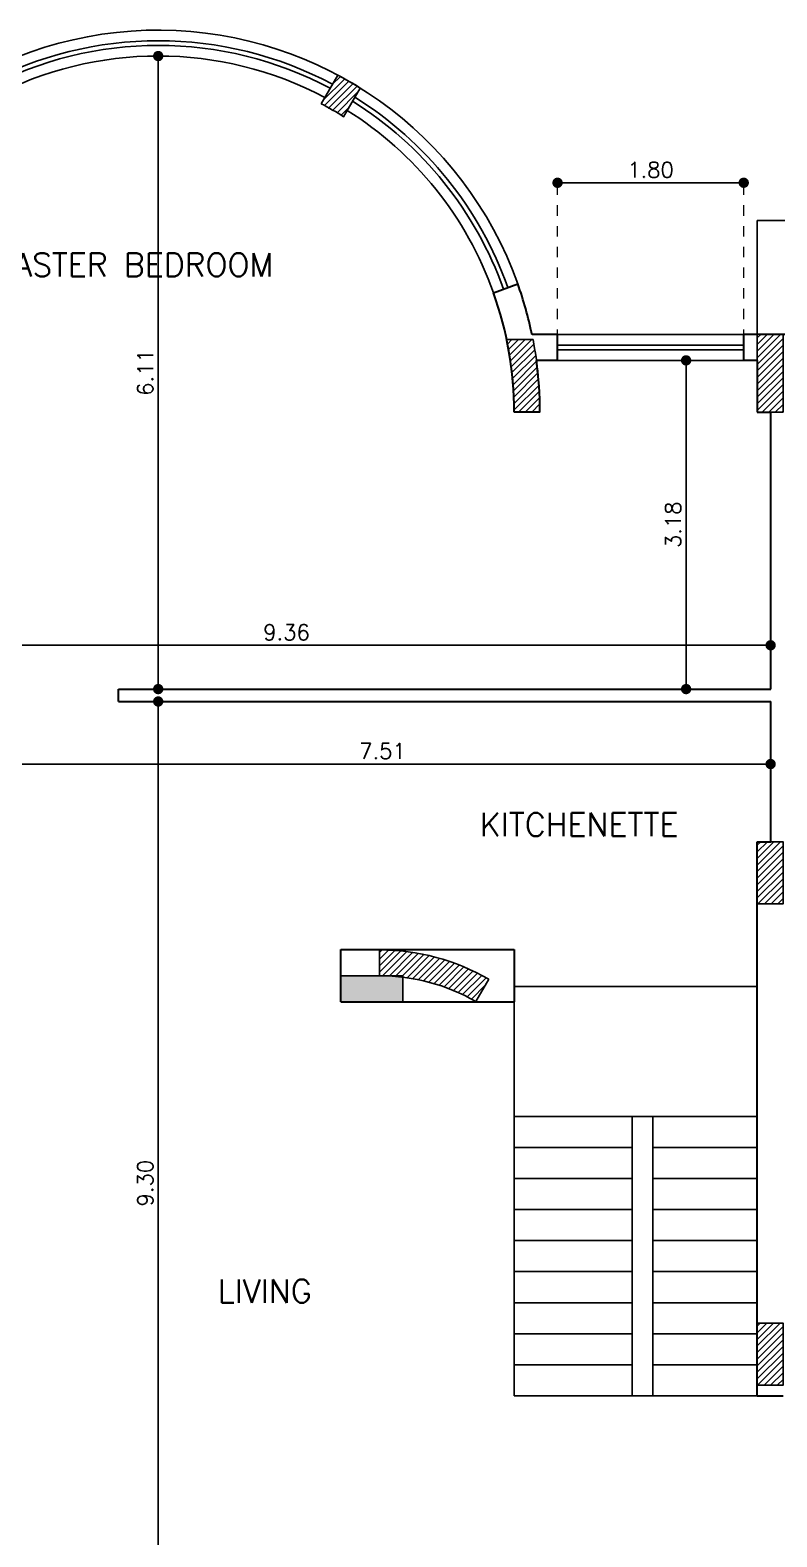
# Model space of a CAD drawing. Header units: metres. Extents: x 2217 to 2595, y -381 to -273.
# Drawn here: x 2305.9 to 2313.12, y -356.25 to -341.69 of the extents above; entities that cross this region are included whole.
import ezdxf

# ---------------------------------------------------------------- set-up
doc = ezdxf.new("R2010")
doc.units = ezdxf.units.M
doc.header["$LTSCALE"] = 0.5
doc.header["$MEASUREMENT"] = 0
doc.header["$PDMODE"] = 3
doc.header["$PDSIZE"] = -1
doc.linetypes.add('DOT2', pattern=[0.125, 0, -0.125])
for name, color, linetype in [('A-COL', 11, 'Continuous'), ('A-COLH', 1, 'Continuous'), ('A-EDM', 3, 'Continuous'), ('A-ELV', 3, 'Continuous'), ('A-LVL', 4, 'Continuous'), ('A-STR', 115, 'Continuous'), ('A-WIN', 132, 'Continuous'), ('ceramic', 6, 'Continuous')]:
    doc.layers.add(name, color=color, linetype=linetype)
doc.layers.add('A-Wall', color=7, linetype='Continuous', lineweight=30)
doc.styles.add('ROMANS', font='romans.shx')
doc.dimstyles.new('dim50', dxfattribs={"dimscale": 50, "dimtxt": 0.003, "dimasz": 0.002, "dimexe": 0.001, "dimexo": 0.001, "dimgap": 0.001, "dimtad": 1, "dimzin": 0, "dimdsep": 46, "dimtxsty": 'ROMANS', "dimblk": 'DOT', "dimcen": 0, "dimclrd": 5, "dimclre": 1, "dimclrt": 7, "dimadec": 0, "dimazin": 0, "dimtfac": 1, "dimtix": 1, "dimtmove": 2, "dimatfit": 3, "dimldrblk": 'DTICK', "dimfxl": 1, "dimtolj": 1, "dimtzin": 0, "dimlwe": 20, "dimarcsym": 0})
doc.dimstyles.new('dim50 new', dxfattribs={"dimscale": 50, "dimtxt": 0.002, "dimasz": 0.0015, "dimexe": 0.001, "dimexo": 0.001, "dimgap": 0.001, "dimtad": 1, "dimzin": 0, "dimdsep": 46, "dimtxsty": 'ROMANS', "dimblk": 'DOT', "dimcen": 0, "dimclrd": 5, "dimclre": 1, "dimclrt": 7, "dimadec": 0, "dimazin": 0, "dimtfac": 1, "dimtix": 1, "dimtmove": 2, "dimatfit": 3, "dimldrblk": 'DTICK', "dimfxl": 1, "dimtolj": 1, "dimtzin": 0, "dimlwe": 20, "dimarcsym": 0})
pattern_1 = [(45, (-745.896474, -1998.83578), (-0.0318198052, 0.0318198052), [])]

# ---------------------------------------------------------------- blocks, each defined once
blk = doc.blocks.new('A$C2b1ffe9e')
at = {"layer": 'A-COL', "ltscale": 0.5}
h = blk.add_hatch(color=4, dxfattribs=at)
h.paths.add_polyline_path([(8.325, 6.891, 0.030325), (8.1, 6.905), (8.1, 6.905), (7.925, 6.905), (7.925, 6.655), (8.325, 6.655)])
h.paths.add_polyline_path([(7.925, 6.905), (7.725, 6.905), (7.725, 6.655), (7.925, 6.655)])
at = {"layer": 'A-COLH', "ltscale": 0.5}
h = blk.add_hatch(dxfattribs=at)
h.set_pattern_fill('ANSI31', color=256, scale=0.36)
h.set_pattern_definition(pattern_1)
edge = h.paths.add_edge_path()
edge.add_arc((5.925, 12.289), 3.44, 57.9176, 62.0824, ccw=False)
edge.add_line((7.752, 15.204), (7.912, 15.481))
edge.add_arc((5.925, 12.289), 3.76, 58.0949, 61.9051)
edge.add_line((7.696, 15.606), (7.536, 15.329))
h = blk.add_hatch(dxfattribs=at)
h.set_pattern_fill('ANSI31', color=256, scale=0.36)
h.set_pattern_definition(pattern_1)
h.paths.add_polyline_path([(11.75, 13.1), (12, 13.1), (12, 12.35), (11.75, 12.35)])
h = blk.add_hatch(dxfattribs=at)
h.set_pattern_fill('ANSI31', color=256, scale=0.36)
h.set_pattern_definition(pattern_1)
edge = h.paths.add_edge_path()
edge.add_line((9.4, 12.35), (9.65, 12.35))
edge.add_arc((5.96, 12.35), 3.69, 0, 10.9354)
edge.add_line((9.583, 13.05), (9.328, 13.05))
edge.add_arc((5.96, 12.35), 3.44, 0, 11.741, ccw=False)
h = blk.add_hatch(dxfattribs=at)
h.set_pattern_fill('ANSI31', color=256, scale=0.36)
h.set_pattern_definition(pattern_1)
h.paths.add_polyline_path([(11.75, 8.2), (12, 8.2), (12, 7.6), (11.75, 7.6)])
h = blk.add_hatch(dxfattribs=at)
h.set_pattern_fill('ANSI31', color=256, scale=0.36)
h.set_pattern_definition([(45, (-910.365787, -1911.86006), (-0.0318198052, 0.0318198052), [])])
h.paths.add_polyline_path([(8.1, 7.155), (8.1, 7.155), (8.1, 6.905, -0.131652), (9.03, 6.656), (9.155, 6.872, 0.131619)])
h = blk.add_hatch(dxfattribs=at)
h.set_pattern_fill('ANSI31', color=256, scale=0.36)
h.set_pattern_definition(pattern_1)
h.paths.add_polyline_path([(11.75, 3.55), (12, 3.55), (12, 2.95), (11.75, 2.95)])
at = {"layer": 'A-COL', "ltscale": 0.5}
for p, q in [((8.1, 7.155), (8.1, 6.905)), ((9.03, 6.656), (9.155, 6.872))]:
    blk.add_line(p, q, dxfattribs=at)
for points in [[(7.536, 15.329, -0.018175), (7.752, 15.204), (7.912, 15.481, 0.016627), (7.696, 15.606)], [(9.4, 12.35), (9.65, 12.35, 0.047751), (9.583, 13.05), (9.328, 13.05, -0.051275)]]:
    blk.add_lwpolyline(points, format="xyb", close=True, dxfattribs=at)
for points in [[(11.75, 13.1), (12, 13.1), (12, 12.35), (11.75, 12.35)], [(11.75, 8.2), (12, 8.2), (12, 7.6), (11.75, 7.6)], [(7.725, 6.655), (8.325, 6.655), (8.325, 6.906), (7.725, 6.906)], [(11.75, 3.55), (12, 3.55), (12, 2.95), (11.75, 2.95)]]:
    blk.add_lwpolyline(points, close=True, dxfattribs=at)
for radius in [2.11, 1.86]:
    blk.add_arc((8.1, 5.045), radius, 60, 90, dxfattribs=at)
blk = doc.blocks.new('_Dot')
at = {"color": 0, "linetype": 'ByBlock', "lineweight": -2}
blk.add_line((-0.5, 0), (-1, 0), dxfattribs=at)
at = {"color": 0, "linetype": 'ByBlock', "const_width": 0.5}
blk.add_lwpolyline([(-0.25, 0, 1), (0.25, 0, 1)], format="xyb", close=True, dxfattribs=at)
blk = doc.blocks.new('*D125')
at = {"layer": 'A-STR', "color": 1, "linetype": 'DOT2', "lineweight": 20, "ltscale": 0.5, "transparency": 16777216}
for p, q in [((2313.63, -356.151), (2313.218, -356.151)), ((2313.377, -357.332), (2313.218, -357.332))]:
    blk.add_line(p, q, dxfattribs=at)
at = {"layer": 'A-STR', "color": 5, "lineweight": -2, "ltscale": 0.5, "transparency": 16777216}
blk.add_line((2313.268, -357.257), (2313.268, -356.226), dxfattribs=at)
at = {"layer": 'DEFPOINTS', "color": 0, "ltscale": 0.5, "transparency": 16777216}
for p in [(2313.268, -356.151), (2313.68, -356.151), (2313.427, -357.332)]:
    blk.add_point(p, dxfattribs=at)
at = {"layer": 'A-STR', "color": 5, "lineweight": -2, "ltscale": 0.5, "transparency": 16777216, "xscale": 0.075, "yscale": 0.075, "zscale": 0.075}
for p, rotation in [((2313.268, -356.151), 90), ((2313.268, -357.332), 270)]:
    blk.add_blockref('_Dot', p, dxfattribs=dict(at, rotation=rotation))
at = {"layer": 'A-STR', "color": 7, "ltscale": 0.5, "transparency": 16777216, "insert": (2313.168, -356.741), "char_height": 0.1, "attachment_point": 5, "rotation": 90, "style": 'ROMANS'}
blk.add_mtext('\\A1;1.18', dxfattribs=at)
blk = doc.blocks.new('DTICK')
for p, q in [((-1.21, 0), (1.21, 0)), ((0, 1.21), (0, -1.21))]:
    blk.add_line(p, q)
at = {"color": 3}
blk.add_line((-0.63, -0.63), (0.63, 0.63), dxfattribs=at)
blk = doc.blocks.new('*D172')
at = {"layer": 'A-EDM', "color": 1, "linetype": 'DOT2', "lineweight": 20, "ltscale": 0.5, "transparency": 16777216}
for p, q in [((2312.747, -344.882), (2312.19, -344.882)), ((2312.747, -348.057), (2312.19, -348.057))]:
    blk.add_line(p, q, dxfattribs=at)
at = {"layer": 'A-EDM', "color": 5, "lineweight": -2, "ltscale": 0.5, "transparency": 16777216}
blk.add_line((2312.24, -344.982), (2312.24, -347.957), dxfattribs=at)
at = {"layer": 'DEFPOINTS', "color": 0, "ltscale": 0.5, "transparency": 16777216}
for p in [(2312.797, -344.882), (2312.24, -348.057), (2312.797, -348.057)]:
    blk.add_point(p, dxfattribs=at)
at = {"layer": 'A-EDM', "color": 5, "lineweight": -2, "ltscale": 0.5, "transparency": 16777216, "xscale": 0.1, "yscale": 0.1, "zscale": 0.1}
for p, rotation in [((2312.24, -344.882), 90), ((2312.24, -348.057), 270)]:
    blk.add_blockref('_Dot', p, dxfattribs=dict(at, rotation=rotation))
at = {"layer": 'A-EDM', "color": 7, "ltscale": 0.5, "transparency": 16777216, "insert": (2312.115, -346.469), "char_height": 0.15, "attachment_point": 5, "rotation": 90, "style": 'ROMANS'}
blk.add_mtext('\\A1;3.18', dxfattribs=at)
blk = doc.blocks.new('*D173')
at = {"layer": 'A-EDM', "color": 1, "linetype": 'DOT2', "lineweight": 20, "ltscale": 0.5, "transparency": 16777216}
for p, q in [((2310.997, -344.684), (2310.997, -343.116)), ((2312.797, -344.684), (2312.797, -343.116))]:
    blk.add_line(p, q, dxfattribs=at)
at = {"layer": 'A-EDM', "color": 5, "lineweight": -2, "ltscale": 0.5, "transparency": 16777216}
blk.add_line((2312.697, -343.166), (2311.097, -343.166), dxfattribs=at)
at = {"layer": 'DEFPOINTS', "color": 0, "ltscale": 0.5, "transparency": 16777216}
for p in [(2310.997, -343.166), (2310.997, -344.734), (2312.797, -344.734)]:
    blk.add_point(p, dxfattribs=at)
at = {"layer": 'A-EDM', "color": 5, "lineweight": -2, "ltscale": 0.5, "transparency": 16777216, "xscale": 0.1, "yscale": 0.1, "zscale": 0.1, "rotation": 180}
blk.add_blockref('_Dot', (2310.997, -343.166), dxfattribs=at)
at = {"layer": 'A-EDM', "color": 5, "lineweight": -2, "ltscale": 0.5, "transparency": 16777216, "xscale": 0.1, "yscale": 0.1, "zscale": 0.1}
blk.add_blockref('_Dot', (2312.797, -343.166), dxfattribs=at)
at = {"layer": 'A-EDM', "color": 7, "ltscale": 0.5, "transparency": 16777216, "insert": (2311.897, -343.041), "char_height": 0.15, "attachment_point": 5, "style": 'ROMANS'}
blk.add_mtext('\\A1;1.80', dxfattribs=at)
blk = doc.blocks.new('*D189')
at = {"layer": 'A-EDM', "color": 5, "lineweight": -2, "ltscale": 0.5, "transparency": 16777216}
blk.add_line((2307.137, -347.957), (2307.137, -342.042), dxfattribs=at)
at = {"layer": 'A-EDM', "color": 1, "linetype": 'DOT2', "lineweight": 20, "ltscale": 0.5, "transparency": 16777216}
blk.add_line((2306.802, -348.057), (2307.187, -348.057), dxfattribs=at)
at = {"layer": 'DEFPOINTS', "color": 0, "ltscale": 0.5, "transparency": 16777216}
for p in [(2307.137, -341.942), (2307.137, -341.942), (2306.752, -348.057)]:
    blk.add_point(p, dxfattribs=at)
at = {"layer": 'A-EDM', "color": 5, "lineweight": -2, "ltscale": 0.5, "transparency": 16777216, "xscale": 0.1, "yscale": 0.1, "zscale": 0.1}
for p, rotation in [((2307.137, -341.942), 90), ((2307.137, -348.057), 270)]:
    blk.add_blockref('_Dot', p, dxfattribs=dict(at, rotation=rotation))
at = {"layer": 'A-EDM', "color": 7, "ltscale": 0.5, "transparency": 16777216, "insert": (2307.012, -344.999), "char_height": 0.15, "attachment_point": 5, "rotation": 90, "style": 'ROMANS'}
blk.add_mtext('\\A1;6.11', dxfattribs=at)
blk = doc.blocks.new('*D190')
at = {"layer": 'A-EDM', "color": 1, "linetype": 'DOT2', "lineweight": 20, "ltscale": 0.5, "transparency": 16777216}
for p, q in [((2303.697, -347.541), (2303.697, -347.684)), ((2313.057, -347.541), (2313.057, -347.684))]:
    blk.add_line(p, q, dxfattribs=at)
at = {"layer": 'A-EDM', "color": 5, "lineweight": -2, "ltscale": 0.5, "transparency": 16777216}
blk.add_line((2303.797, -347.634), (2312.957, -347.634), dxfattribs=at)
at = {"layer": 'DEFPOINTS', "color": 0, "ltscale": 0.5, "transparency": 16777216}
for p in [(2303.697, -347.491), (2313.057, -347.491), (2313.057, -347.634)]:
    blk.add_point(p, dxfattribs=at)
at = {"layer": 'A-EDM', "color": 5, "lineweight": -2, "ltscale": 0.5, "transparency": 16777216, "xscale": 0.1, "yscale": 0.1, "zscale": 0.1, "rotation": 180}
blk.add_blockref('_Dot', (2303.697, -347.634), dxfattribs=at)
at = {"layer": 'A-EDM', "color": 5, "lineweight": -2, "ltscale": 0.5, "transparency": 16777216, "xscale": 0.1, "yscale": 0.1, "zscale": 0.1}
blk.add_blockref('_Dot', (2313.057, -347.634), dxfattribs=at)
at = {"layer": 'A-EDM', "color": 7, "ltscale": 0.5, "transparency": 16777216, "insert": (2308.377, -347.509), "char_height": 0.15, "attachment_point": 5, "style": 'ROMANS'}
blk.add_mtext('\\A1;9.36', dxfattribs=at)
blk = doc.blocks.new('*D203')
at = {"layer": 'A-EDM', "color": 1, "linetype": 'DOT2', "lineweight": 20, "ltscale": 0.5, "transparency": 16777216}
for p, q in [((2306.802, -348.177), (2307.187, -348.177)), ((2306.802, -357.482), (2307.187, -357.482))]:
    blk.add_line(p, q, dxfattribs=at)
at = {"layer": 'A-EDM', "color": 5, "lineweight": -2, "ltscale": 0.5, "transparency": 16777216}
blk.add_line((2307.137, -348.277), (2307.137, -357.382), dxfattribs=at)
at = {"layer": 'DEFPOINTS', "color": 0, "ltscale": 0.5, "transparency": 16777216}
for p in [(2306.752, -348.177), (2306.752, -357.482), (2307.137, -357.482)]:
    blk.add_point(p, dxfattribs=at)
at = {"layer": 'A-EDM', "color": 5, "lineweight": -2, "ltscale": 0.5, "transparency": 16777216, "xscale": 0.1, "yscale": 0.1, "zscale": 0.1}
for p, rotation in [((2307.137, -348.177), 90), ((2307.137, -357.482), 270)]:
    blk.add_blockref('_Dot', p, dxfattribs=dict(at, rotation=rotation))
at = {"layer": 'A-EDM', "color": 7, "ltscale": 0.5, "transparency": 16777216, "insert": (2307.012, -352.829), "char_height": 0.15, "attachment_point": 5, "rotation": 90, "style": 'ROMANS'}
blk.add_mtext('\\A1;9.30', dxfattribs=at)
blk = doc.blocks.new('*D204')
at = {"layer": 'A-EDM', "color": 1, "linetype": 'DOT2', "lineweight": 20, "ltscale": 0.5, "transparency": 16777216}
for p, q in [((2305.552, -348.227), (2305.552, -348.831)), ((2313.057, -348.227), (2313.057, -348.831))]:
    blk.add_line(p, q, dxfattribs=at)
at = {"layer": 'A-EDM', "color": 5, "lineweight": -2, "ltscale": 0.5, "transparency": 16777216}
blk.add_line((2305.652, -348.781), (2312.957, -348.781), dxfattribs=at)
at = {"layer": 'DEFPOINTS', "color": 0, "ltscale": 0.5, "transparency": 16777216}
for p in [(2305.552, -348.177), (2313.057, -348.177), (2313.057, -348.781)]:
    blk.add_point(p, dxfattribs=at)
at = {"layer": 'A-EDM', "color": 5, "lineweight": -2, "ltscale": 0.5, "transparency": 16777216, "xscale": 0.1, "yscale": 0.1, "zscale": 0.1, "rotation": 180}
blk.add_blockref('_Dot', (2305.552, -348.781), dxfattribs=at)
at = {"layer": 'A-EDM', "color": 5, "lineweight": -2, "ltscale": 0.5, "transparency": 16777216, "xscale": 0.1, "yscale": 0.1, "zscale": 0.1}
blk.add_blockref('_Dot', (2313.057, -348.781), dxfattribs=at)
at = {"layer": 'A-EDM', "color": 7, "ltscale": 0.5, "transparency": 16777216, "insert": (2309.305, -348.656), "char_height": 0.15, "attachment_point": 5, "style": 'ROMANS'}
blk.add_mtext('\\A1;7.51', dxfattribs=at)
blk = doc.blocks.new('*D318')
at = {"layer": 'ceramic', "color": 1, "linetype": 'DOT2', "lineweight": 20, "ltscale": 0.5, "transparency": 16777216}
for p, q in [((2574.955, -348.554), (2574.953, -348.551)), ((2570.931, -352.655), (2570.928, -352.653)), ((2281.34, -354.884), (2281.075, -354.884)), ((2281.34, -356.162), (2281.075, -356.162))]:
    blk.add_line(p, q, dxfattribs=at)
at = {"layer": 'ceramic', "color": 5, "lineweight": -2, "ltscale": 0.5, "transparency": 16777216}
for p, q in [((2571.034, -352.616), (2574.918, -348.658)), ((2281.125, -354.984), (2281.125, -356.062))]:
    blk.add_line(p, q, dxfattribs=at)
at = {"layer": 'DEFPOINTS', "color": 0, "ltscale": 0.5, "transparency": 16777216}
for p in [(2574.988, -348.586), (2574.991, -348.589), (2570.966, -352.69), (2281.39, -354.884), (2281.125, -356.162), (2281.39, -356.162)]:
    blk.add_point(p, dxfattribs=at)
at = {"layer": 'ceramic', "color": 5, "lineweight": -2, "ltscale": 0.5, "transparency": 16777216, "xscale": 0.1, "yscale": 0.1, "zscale": 0.1}
for p, rotation in [((2574.988, -348.586), 45.54088658833057), ((2570.964, -352.688), 225.5408865883306), ((2281.125, -354.884), 90), ((2281.125, -356.162), 270)]:
    blk.add_blockref('_Dot', p, dxfattribs=dict(at, rotation=rotation))
at = {"layer": 'ceramic', "color": 7, "ltscale": 0.5, "transparency": 16777216, "char_height": 0.15, "attachment_point": 5, "style": 'ROMANS'}
for s, insert, rotation in [('\\A1;5.75', (2572.887, -350.55), 45.5409), ('\\A1;1.28', (2281, -355.523), 90)]:
    blk.add_mtext(s, dxfattribs=dict(at, insert=insert, rotation=rotation))

msp = doc.modelspace()

# ---------------------------------------------------------------- linework, layer by layer
at = {"layer": 'A-ELV', "ltscale": 0.5}
for p, q in [((2312.9273, -343.5316), (2312.9273, -344.6316)), ((2319.5773, -343.5316), (2312.9273, -343.5316))]:
    msp.add_line(p, q, dxfattribs=at)
at = {"layer": 'A-STR', "ltscale": 0.5}
for p, q in [((2312.9273, -350.9316), (2310.5773, -350.9316)), ((2310.5773, -354.8847), (2310.5773, -351.0766)), ((2311.7173, -352.1847), (2310.5773, -352.1847)), ((2311.7173, -352.1847), (2311.9173, -352.1847)), ((2311.7173, -354.8847), (2311.7173, -352.1847)), ((2311.9173, -354.8847), (2311.9173, -352.1847)), ((2311.9173, -352.1847), (2312.9273, -352.1847)), ((2311.7173, -352.4847), (2310.5773, -352.4847)), ((2311.9173, -352.4847), (2312.9273, -352.4847)), ((2311.7173, -352.7847), (2310.5773, -352.7847)), ((2311.9173, -352.7847), (2312.9273, -352.7847)), ((2311.7173, -353.0847), (2310.5773, -353.0847)), ((2311.9173, -353.0847), (2312.9273, -353.0847)), ((2311.7173, -353.3847), (2310.5773, -353.3847)), ((2311.9173, -353.3847), (2312.9273, -353.3847)), ((2311.7173, -353.6847), (2310.5773, -353.6847)), ((2311.9173, -353.6847), (2312.9273, -353.6847)), ((2311.7173, -353.9847), (2310.5773, -353.9847)), ((2311.9173, -353.9847), (2312.9273, -353.9847)), ((2311.7173, -354.2847), (2310.5773, -354.2847)), ((2311.9173, -354.2847), (2312.9273, -354.2847)), ((2311.7173, -354.5847), (2310.5773, -354.5847)), ((2311.9173, -354.5847), (2312.9273, -354.5847)), ((2311.7173, -354.8847), (2310.5773, -354.8847)), ((2311.7173, -354.8847), (2311.9173, -354.8847)), ((2311.9173, -354.8847), (2312.9273, -354.8847))]:
    msp.add_line(p, q, dxfattribs=at)
at = {"layer": 'A-Wall', "ltscale": 0.5}
for p, q in [((2310.3783, -344.2284), (2310.6132, -344.1427)), ((2310.9966, -344.6316), (2310.7503, -344.6316)), ((2314.0546, -344.6316), (2312.7966, -344.6316)), ((2310.9966, -344.8816), (2310.7933, -344.8816)), ((2312.9273, -344.8816), (2312.7966, -344.8816)), ((2312.9273, -344.8816), (2312.9273, -345.3816)), ((2310.8273, -345.3816), (2310.5773, -345.3816)), ((2312.9273, -345.3816), (2313.0573, -345.3816)), ((2313.0573, -348.0566), (2313.0573, -345.3816)), ((2306.7523, -348.0566), (2313.0573, -348.0566)), ((2306.7523, -348.1766), (2306.7523, -348.0566)), ((2306.7523, -348.1766), (2313.0573, -348.1766)), ((2313.0573, -349.5316), (2313.0573, -348.1766)), ((2312.9273, -349.5316), (2313.0573, -349.5316)), ((2312.9273, -354.8847), (2312.9273, -349.5316)), ((2308.902, -350.5739), (2310.5773, -350.5739)), ((2308.902, -351.0766), (2308.902, -350.5739)), ((2310.5773, -350.5739), (2310.5773, -351.0766)), ((2308.902, -351.0766), (2310.5773, -351.0766)), ((2312.9273, -354.8847), (2313.1773, -354.8847))]:
    msp.add_line(p, q, dxfattribs=at)
at = {"layer": 'A-Wall'}
for p, q in [((2310.9966, -344.8816), (2310.9966, -344.6316)), ((2312.7966, -344.8816), (2312.7966, -344.6316))]:
    msp.add_line(p, q, dxfattribs=at)
at = {"layer": 'A-Wall', "ltscale": 0.5}
for radius, start, end in [(3.69, 11.7272, 19.61705), (3.44, 0, 19.58611), (3.69, 0, 7.78761)]:
    msp.add_arc((2307.1373, -345.3816), radius, start, end, dxfattribs=at)
at = {"layer": 'A-WIN'}
for points in [[(2310.9966, -344.6316), (2312.7966, -344.6316), (2312.7966, -344.8816), (2310.9966, -344.8816)], [(2312.7966, -344.734), (2310.9966, -344.734), (2310.9966, -344.7792), (2312.7966, -344.7792)]]:
    msp.add_lwpolyline(points, close=True, dxfattribs=at)
for radius, start, end in [(3.69, 19.61705, 159.53149), (3.5876, 61.99624, 118.00376), (3.5424, 62.0218, 117.9782), (3.44, 62.08226, 117.91774), (3.44, 19.58611, 57.91757), (3.5424, 19.58611, 57.97781), (3.5876, 19.61705, 58.00327)]:
    msp.add_arc((2307.1373, -345.3816), radius, start, end, dxfattribs=at)

# ---------------------------------------------------------------- block references
at = {"layer": 'A-COL', "ltscale": 0.5}
msp.add_blockref('A$C2b1ffe9e', (2301.1773, -357.7316), dxfattribs=at)

# ---------------------------------------------------------------- texts
at = {"layer": 'A-LVL', "color": 7, "style": 'ROMANS'}
for s, p in [('MASTER BEDROOM', (2305.5126, -344.0704)), ('KITCHENETTE', (2310.2461, -349.4783)), ('LIVING', (2307.7149, -353.985))]:
    msp.add_text(s, height=0.225, dxfattribs=at).set_placement(p)

# ---------------------------------------------------------------- dimensions: what is measured, and where the dimension line sits
at = {"layer": 'A-EDM', "ltscale": 0.5}
for base, p1, p2, picture, middle in [((2307.13733047, -341.94159433), (2306.75233047, -348.0565943), (2307.13733047, -341.94159433), '*D189', (2307.01233047, -344.99909431)), ((2312.2396305, -348.0565943), (2312.7965578, -344.8815942), (2312.7965578, -348.0565943), '*D172', (2312.1146305, -346.4690942)), ((2307.1373305, -357.4815942), (2306.7523305, -348.1765943), (2306.7523305, -357.4815942), '*D203', (2307.0123305, -352.8290943))]:
    dim = msp.add_linear_dim(base=base, p1=p1, p2=p2, angle=90, dimstyle='dim50', dxfattribs=at)
    dim.commit()
    dim.dimension.update_dxf_attribs({"geometry": picture, "text_midpoint": middle})
for base, p1, p2, picture, middle in [((2310.9966, -343.1657), (2312.7966, -344.734), (2310.9966, -344.734), '*D173', (2311.8966, -343.0407)), ((2313.0573, -347.6341), (2303.6973, -347.491), (2313.0573, -347.491), '*D190', (2308.3773, -347.5091)), ((2313.0573304676, -348.7808922408), (2305.5523304676, -348.1765942987), (2313.0573304676, -348.1765942987), '*D204', (2309.3048304676, -348.6558922408))]:
    dim = msp.add_linear_dim(base=base, p1=p1, p2=p2, dimstyle='dim50', dxfattribs=at)
    dim.commit()
    dim.dimension.update_dxf_attribs({"geometry": picture, "text_midpoint": middle})
at = {"layer": 'A-STR', "ltscale": 0.5}
dim = msp.add_linear_dim(base=(2313.2676, -356.1509), p1=(2313.4273, -357.3316), p2=(2313.68, -356.1509), angle=90, dimstyle='dim50 new', dxfattribs=at)
dim.commit()
dim.dimension.update_dxf_attribs({"geometry": '*D125', "text_midpoint": (2313.1676, -356.7412)})
at = {"layer": 'ceramic', "ltscale": 0.5}
dim = msp.add_linear_dim(base=(2281.1253, -356.1616), p1=(2281.3898, -354.8843), p2=(2281.3898, -356.1616), angle=90, dimstyle='dim50', dxfattribs=at)
dim.commit()
dim.dimension.update_dxf_attribs({"geometry": '*D318', "text_midpoint": (2281.0003, -355.5229)})
dim = msp.add_aligned_dim(p1=(2570.9663, -352.6905), p2=(2574.9912, -348.5889), distance=0.0038, dimstyle='dim50', dxfattribs=at)
dim.commit()
dim.dimension.update_dxf_attribs({"geometry": '*D318', "text_midpoint": (2572.8868, -350.5495)})

doc.saveas('drawing.dxf')
